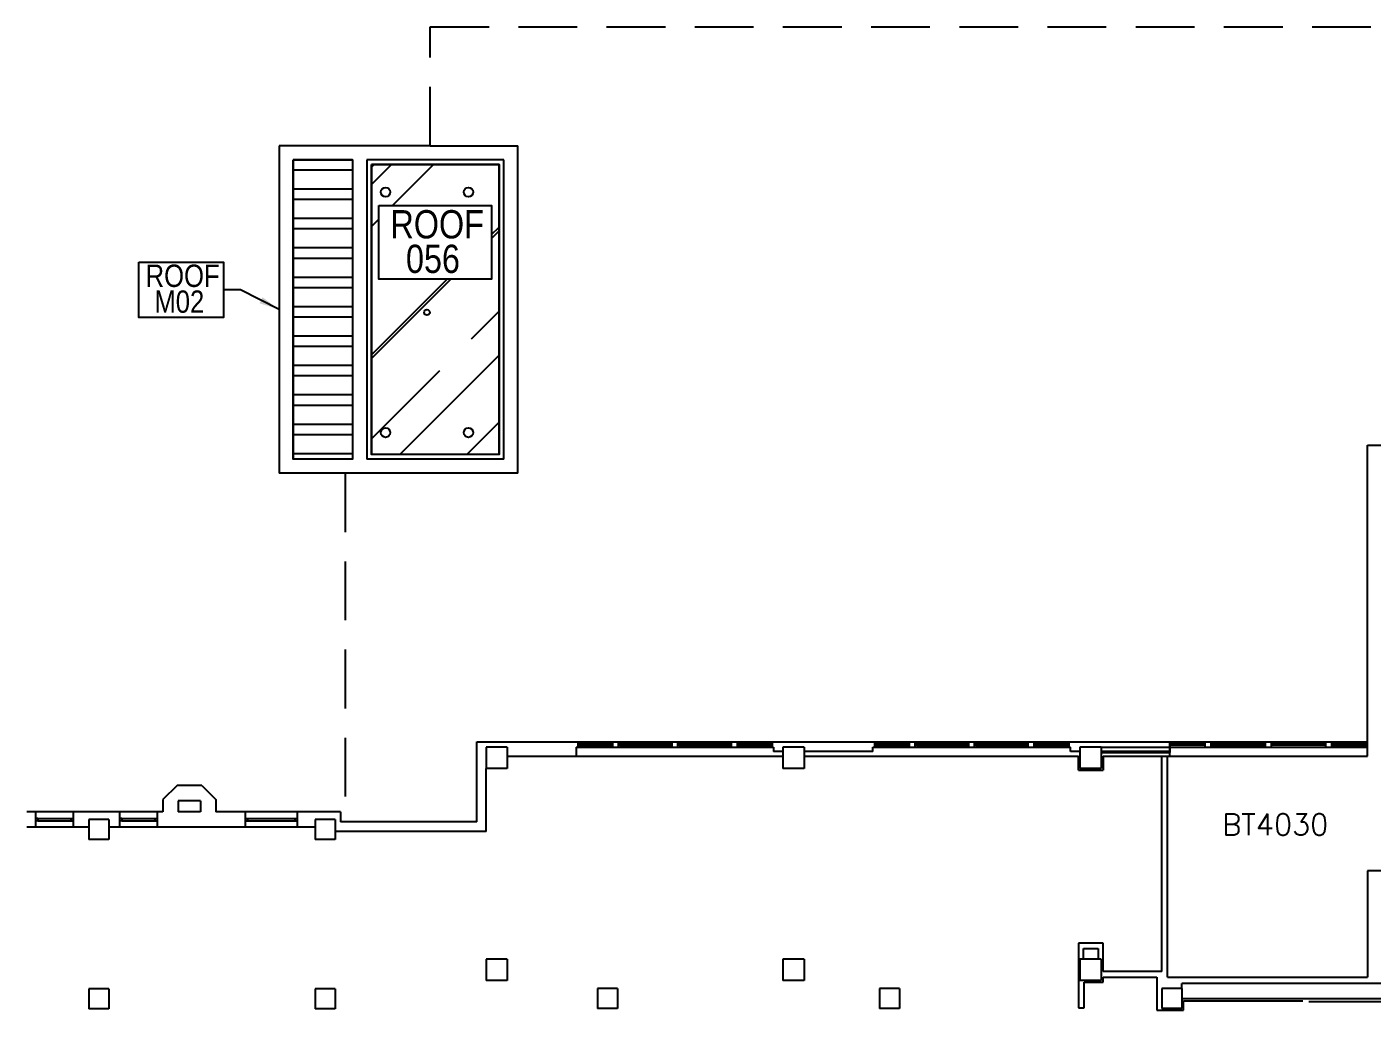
# Model space of a CAD drawing. Extents: x 2774 to 7164, y 18116 to 19938.
# Drawn here: x 2774 to 3918, y 19102 to 19938 of the extents above; entities that cross this region are included whole.
import ezdxf
from ezdxf.enums import TextEntityAlignment as Align

# ---------------------------------------------------------------- set-up
doc = ezdxf.new("R2010")
doc.units = 0
doc.header["$MEASUREMENT"] = 0
doc.linetypes.add('HIDDEN', pattern=[0.375, 0.25, -0.125])
doc.layers.get('0').update_dxf_attribs({"linetype": 'CONTINUOUS'})
for name, color, linetype in [('ARROOMNO', 4, 'CONTINUOUS'), ('ARWALL', 7, 'CONTINUOUS'), ('COL', 14, 'CONTINUOUS'), ('EXROOF', 9, 'CONTINUOUS'), ('EXROOF_LOWER', 254, 'HIDDEN'), ('EXROOF_TEXT', 134, 'CONTINUOUS'), ('EXWALL', 8, 'CONTINUOUS'), ('EXWINDOW', 8, 'CONTINUOUS')]:
    doc.layers.add(name, color=color, linetype=linetype)
doc.styles.add('ARIAL_NARROW', font='ARIALN.TTF', dxfattribs={"height": 17})
doc.styles.add('ROMANS', font='romans.shx', dxfattribs={"height": 18})
doc.dimstyles.get("Standard").update_dxf_attribs({"dimtxt": 0.18, "dimasz": 0.18, "dimexe": 0.18, "dimexo": 0.0625, "dimgap": 0.09, "dimtad": 0, "dimtih": 1, "dimtoh": 1, "dimdec": 4, "dimzin": 0, "dimtxsty": 'STANDARD', "dimcen": 0.09, "dimazin": 3, "dimtfac": 1, "dimtdec": 4, "dimtofl": 0, "dimtmove": 0, "dimatfit": 3, "dimtolj": 1, "dimtzin": 0})

# ---------------------------------------------------------------- blocks, each defined once
blk = doc.blocks.new('COL2')
for p, q in [((-0.5, -0.5), (-0.5, 0.5)), ((-0.5, 0.5), (0.5, 0.5)), ((0.5, -0.5), (0.5, 0.5)), ((-0.5, -0.5), (0.5, -0.5))]:
    blk.add_line(p, q)

msp = doc.modelspace()

# ---------------------------------------------------------------- hatches: boundary and pattern name
at = {"layer": 'EXROOF'}
h = msp.add_hatch(dxfattribs=at)
h.set_pattern_fill('STEEL', color=256, scale=200, angle=135, style=0)
h.set_pattern_definition([(180, (0, 0), (-5e-15, -25), []), (180, (-8.84, -8.84), (-5e-15, -25), [])])
h.paths.add_polyline_path([(3000.5, 19824.7), (3051, 19824.7), (3051, 19570.2), (3000.5, 19570.2)])
h = msp.add_hatch(dxfattribs=at)
h.set_pattern_fill('AR-RROOF', color=256, scale=115, angle=45, style=0)
h.paths.add_polyline_path([(3067, 19820.7), (3175.5, 19820.7), (3175.5, 19574.2), (3067, 19574.2)])
edge = h.paths.add_edge_path(flags=16)
edge.add_arc((3149.5, 19797.2), 4, 0, 360)
edge = h.paths.add_edge_path(flags=16)
edge.add_arc((3079, 19797.2), 4, 0, 360)
h.paths.add_polyline_path([(3073.2, 19785.9), (3169.2, 19785.9), (3169.2, 19723.3), (3073.2, 19723.3)], flags=16)
edge = h.paths.add_edge_path(flags=16)
edge.add_arc((3114.2, 19695), 2.4, 0, 360)
edge = h.paths.add_edge_path(flags=16)
edge.add_arc((3079, 19592.7), 4, 0, 360)
edge = h.paths.add_edge_path(flags=16)
edge.add_arc((3149.5, 19592.7), 4, 0, 360)

# ---------------------------------------------------------------- linework, layer by layer
at = {"layer": 'ARWALL'}
for p, q in [((3739.2, 19134.5), (3739.2, 19317.7)), ((3744.1, 19129.7), (3744.1, 19317.7)), ((3744.1, 19129.7), (3744.1, 19317.7)), ((3914.1, 19220.2), (3914.1, 19129.7)), ((3973.1, 19220.2), (3914.1, 19220.2)), ((3973.1, 19220.2), (3914.1, 19220.2)), ((3914.1, 19220.2), (3914.1, 19129.7)), ((3689.2, 19158.5), (3668.2, 19158.5)), ((3668.2, 19158.5), (3668.2, 19103.5)), ((3672.5, 19145), (3672.5, 19154.2)), ((3672.5, 19154.2), (3685, 19154.2)), ((3685, 19154.2), (3685, 19145)), ((3689.2, 19134.5), (3689.2, 19158.5)), ((3739.2, 19134.5), (3689.2, 19134.5)), ((3689.2, 19125.5), (3689.2, 19129.7)), ((3689.2, 19129.7), (3735, 19129.7)), ((3735, 19129.7), (3735, 19101.7)), ((3744.1, 19129.7), (3914.1, 19129.7)), ((3744.1, 19129.7), (3914.1, 19129.7)), ((3673.1, 19103.5), (3673.1, 19125.5)), ((3673.1, 19125.5), (3689.2, 19125.5)), ((3757.7, 19101.7), (3757.7, 19109.7)), ((3757.7, 19109.7), (3859.2, 19109.7)), ((3864.2, 19109.1), (3938.7, 19109.1)), ((3668.2, 19103.5), (3673.1, 19103.5)), ((3735, 19101.7), (3757.7, 19101.7))]:
    msp.add_line(p, q, dxfattribs=at)
at = {"layer": 'EXROOF'}
for points in [[(3000.5, 19824.7), (3051, 19824.7), (3051, 19570.2), (3000.5, 19570.2)], [(3067, 19820.7), (3175.5, 19820.7), (3175.5, 19574.2), (3067, 19574.2)]]:
    msp.add_lwpolyline(points, close=True, dxfattribs=at)
at = {"layer": 'EXROOF_LOWER', "ltscale": 200}
for p, q in [((3117, 19836.7), (3117, 19937.7)), ((3117, 19937.7), (6916.5, 19937.7)), ((3044.5, 19558.2), (3044.5, 19261.7))]:
    msp.add_line(p, q, dxfattribs=at)
at = {"layer": 'EXROOF_TEXT'}
for points in [[(3073.2, 19785.9), (3169.2, 19785.9), (3169.2, 19723.3), (3073.2, 19723.3)], [(2869.1, 19737.6), (2941.1, 19737.6), (2941.1, 19690.6), (2869.1, 19690.6)]]:
    msp.add_lwpolyline(points, close=True, dxfattribs=at)
at = {"layer": 'EXWALL'}
for p, q in [((3117, 19836.7), (2988.5, 19836.7)), ((2988.5, 19836.7), (2988.5, 19558.2)), ((3117, 19836.7), (3149, 19836.7)), ((3149, 19836.7), (3191.5, 19836.7)), ((3191.5, 19558.2), (3191.5, 19836.7)), ((3000.5, 19824.7), (3000.5, 19570.2)), ((3051, 19824.7), (3000.5, 19824.7)), ((3051, 19824.7), (3051, 19570.2)), ((3179.5, 19824.7), (3063, 19824.7)), ((3063, 19824.7), (3063, 19570.2)), ((3175.5, 19820.7), (3067, 19820.7)), ((3067, 19820.7), (3067, 19574.2)), ((3175.5, 19574.2), (3175.5, 19820.7)), ((3179.5, 19570.2), (3179.5, 19824.7)), ((3051, 19570.2), (3000.5, 19570.2)), ((3179.5, 19570.2), (3063, 19570.2)), ((3175.5, 19574.2), (3067, 19574.2)), ((3191.5, 19558.2), (2988.5, 19558.2)), ((3746, 19329.7), (3746, 19320.7)), ((3746, 19320.7), (3746, 19329.7)), ((3746, 19329.7), (3746, 19320.7)), ((3746, 19320.7), (3746, 19329.7)), ((3756.2, 19120.2), (3756.2, 19124.2))]:
    msp.add_line(p, q, dxfattribs=at)
at = {"layer": 'EXWALL', "linetype": 'CONTINUOUS'}
for p, q in [((3914, 19582.2), (6119.5, 19582.2)), ((3914, 19329.7), (3914, 19582.2)), ((3914, 19317.7), (3914, 19582.2)), ((3156.5, 19329.7), (3914, 19329.7)), ((3156.5, 19261.7), (3156.5, 19329.7)), ((3241, 19325.2), (3409, 19325.2)), ((3241, 19325.2), (3241, 19317.7)), ((3409, 19325.2), (3409, 19321.7)), ((3493.5, 19325.2), (3661.5, 19325.2)), ((3493.5, 19321.7), (3493.5, 19325.2)), ((3661.5, 19329.7), (3746, 19329.7)), ((3661.5, 19321.7), (3661.5, 19325.2)), ((3687.5, 19325.2), (3746, 19325.2)), ((3746, 19321.7), (3746, 19325.2)), ((3746, 19317.7), (3746, 19325.2)), ((3182.5, 19317.7), (3417, 19317.7)), ((3417, 19321.7), (3409, 19321.7)), ((3493.5, 19321.7), (3435, 19321.7)), ((3435, 19317.7), (3668.2, 19317.7)), ((3669.5, 19321.7), (3661.5, 19321.7)), ((3668.2, 19305.7), (3668.2, 19317.7)), ((3746, 19321.7), (3687.5, 19321.7)), ((3687.5, 19320.7), (3746, 19320.7)), ((3746, 19320.7), (3687.5, 19320.7)), ((3689.2, 19317.7), (3914, 19317.7)), ((3689.2, 19317.7), (3689.2, 19305.7)), ((3164.5, 19253.7), (3164.5, 19307.2)), ((3668.2, 19305.7), (3689.2, 19305.7)), ((2901.7, 19292.7), (2889.7, 19280.7)), ((2922.7, 19292.7), (2901.7, 19292.7)), ((2922.7, 19292.7), (2934.7, 19280.7)), ((2889.7, 19280.7), (2889.7, 19270.2)), ((2921.7, 19279.7), (2902.7, 19279.7)), ((2902.7, 19279.7), (2902.7, 19270.2)), ((2921.7, 19279.7), (2921.7, 19270.2)), ((2934.7, 19280.7), (2934.7, 19270.2)), ((2889.7, 19270.2), (2774, 19270.2)), ((2921.7, 19270.2), (2902.7, 19270.2)), ((3040.7, 19270.2), (2934.7, 19270.2)), ((3040.7, 19270.2), (3040.7, 19261.7)), ((2826.7, 19257.2), (2774, 19257.2)), ((3019.2, 19257.2), (2843.7, 19257.2)), ((3156.5, 19261.7), (3040.7, 19261.7)), ((3164.5, 19253.7), (3036.2, 19253.7)), ((4081, 19124.2), (3756.2, 19124.2)), ((3979.2, 19111.2), (3756.2, 19111.2))]:
    msp.add_line(p, q, dxfattribs=at)
at = {"layer": 'EXWALL'}
for centre in [(3079, 19797.2), (3149.5, 19797.2), (3079, 19592.7), (3149.5, 19592.7)]:
    msp.add_circle(centre, 4, dxfattribs=at)
at = {"layer": 'EXWALL', "linetype": 'BYBLOCK'}
msp.add_circle((3114.2, 19695), 2.4, dxfattribs=at)
at = {"layer": 'EXWINDOW', "linetype": 'CONTINUOUS'}
for p, q in [((3242.7, 19325.2), (3242.7, 19329.7)), ((3243.7, 19328), (3242.7, 19328)), ((3243.7, 19327), (3242.7, 19327)), ((3243.7, 19327), (3243.7, 19328)), ((3243.7, 19328), (3271.2, 19328)), ((3243.7, 19327), (3271.2, 19327)), ((3271.2, 19328), (3272.2, 19328)), ((3271.2, 19327), (3271.2, 19328)), ((3271.2, 19327), (3272.2, 19327)), ((3272.2, 19325.2), (3272.2, 19329.7)), ((3277.2, 19325.2), (3277.2, 19329.7)), ((3278.2, 19328), (3277.2, 19328)), ((3278.2, 19327), (3277.2, 19327)), ((3278.2, 19328), (3321.7, 19328)), ((3278.2, 19327), (3278.2, 19328)), ((3278.2, 19327), (3321.7, 19327)), ((3321.7, 19327), (3321.7, 19328)), ((3321.7, 19328), (3322.7, 19328)), ((3321.7, 19327), (3322.7, 19327)), ((3322.7, 19325.2), (3322.7, 19329.7)), ((3327.7, 19325.2), (3327.7, 19329.7)), ((3328.7, 19328), (3327.7, 19328)), ((3328.7, 19327), (3327.7, 19327)), ((3328.7, 19328), (3372.2, 19328)), ((3328.7, 19327), (3328.7, 19328)), ((3328.7, 19327), (3372.2, 19327)), ((3372.2, 19327), (3372.2, 19328)), ((3372.2, 19328), (3373.2, 19328)), ((3372.2, 19327), (3373.2, 19327)), ((3373.2, 19325.2), (3373.2, 19329.7)), ((3378.2, 19325.2), (3378.2, 19329.7)), ((3379.2, 19328), (3378.2, 19328)), ((3379.2, 19327), (3378.2, 19327)), ((3379.2, 19327), (3379.2, 19328)), ((3379.2, 19328), (3406.7, 19328)), ((3379.2, 19327), (3406.7, 19327)), ((3406.7, 19328), (3407.7, 19328)), ((3406.7, 19327), (3406.7, 19328)), ((3406.7, 19327), (3407.7, 19327)), ((3407.7, 19325.2), (3407.7, 19329.7)), ((3407.7, 19329.7), (3407.7, 19325.2)), ((3495, 19325.2), (3495, 19329.7)), ((3496, 19328), (3495, 19328)), ((3496, 19327), (3495, 19327)), ((3496, 19328), (3523.5, 19328)), ((3496, 19327), (3496, 19328)), ((3496, 19327), (3523.5, 19327)), ((3523.5, 19327), (3523.5, 19328)), ((3523.5, 19328), (3524.5, 19328)), ((3523.5, 19327), (3524.5, 19327)), ((3524.5, 19325.2), (3524.5, 19329.7)), ((3529.5, 19325.2), (3529.5, 19329.7)), ((3530.5, 19328), (3529.5, 19328)), ((3530.5, 19327), (3529.5, 19327)), ((3530.5, 19328), (3574, 19328)), ((3530.5, 19327), (3530.5, 19328)), ((3530.5, 19327), (3574, 19327)), ((3574, 19328), (3575, 19328)), ((3574, 19327), (3574, 19328)), ((3574, 19327), (3575, 19327)), ((3575, 19325.2), (3575, 19329.7)), ((3580, 19325.2), (3580, 19329.7)), ((3581, 19328), (3580, 19328)), ((3581, 19327), (3580, 19327)), ((3581, 19328), (3624.5, 19328)), ((3581, 19327), (3581, 19328)), ((3581, 19327), (3624.5, 19327)), ((3624.5, 19328), (3625.5, 19328)), ((3624.5, 19327), (3624.5, 19328)), ((3624.5, 19327), (3625.5, 19327)), ((3625.5, 19325.2), (3625.5, 19329.7)), ((3630.5, 19325.2), (3630.5, 19329.7)), ((3631.5, 19328), (3630.5, 19328)), ((3631.5, 19327), (3630.5, 19327)), ((3631.5, 19327), (3631.5, 19328)), ((3631.5, 19328), (3659, 19328)), ((3631.5, 19327), (3659, 19327)), ((3659, 19327), (3659, 19328)), ((3659, 19328), (3660, 19328)), ((3659, 19327), (3660, 19327)), ((3660, 19329.7), (3660, 19325.2)), ((3660, 19325.2), (3660, 19329.7)), ((2781.2, 19270.2), (2781.2, 19257.2)), ((2813.2, 19270.2), (2813.2, 19257.2)), ((2852.7, 19270.2), (2852.7, 19257.2)), ((2884.7, 19270.2), (2884.7, 19257.2)), ((2959.7, 19270.2), (2959.7, 19257.2)), ((3003.7, 19270.2), (3003.7, 19257.2)), ((2783.2, 19264.7), (2781.2, 19264.7)), ((2783.2, 19262.7), (2781.2, 19262.7)), ((2783.2, 19264.7), (2783.2, 19262.7)), ((2783.2, 19264.7), (2811.2, 19264.7)), ((2783.2, 19262.7), (2811.2, 19262.7)), ((2811.2, 19264.7), (2813.2, 19264.7)), ((2811.2, 19264.7), (2811.2, 19262.7)), ((2811.2, 19262.7), (2813.2, 19262.7)), ((2854.7, 19264.7), (2852.7, 19264.7)), ((2854.7, 19262.7), (2852.7, 19262.7)), ((2854.7, 19264.7), (2882.7, 19264.7)), ((2854.7, 19264.7), (2854.7, 19262.7)), ((2854.7, 19262.7), (2882.7, 19262.7)), ((2882.7, 19264.7), (2882.7, 19262.7)), ((2882.7, 19264.7), (2884.7, 19264.7)), ((2882.7, 19262.7), (2884.7, 19262.7)), ((2959.7, 19264.7), (2961.7, 19264.7)), ((2959.7, 19262.7), (2961.7, 19262.7)), ((2961.7, 19264.7), (3001.7, 19264.7)), ((2961.7, 19264.7), (2961.7, 19262.7)), ((2961.7, 19262.7), (3001.7, 19262.7)), ((3001.7, 19264.7), (3001.7, 19262.7)), ((3001.7, 19264.7), (3003.7, 19264.7)), ((3001.7, 19262.7), (3003.7, 19262.7))]:
    msp.add_line(p, q, dxfattribs=at)
at = {"layer": 'EXWINDOW'}
for p, q in [((3746, 19329.7), (3761.3, 19329.7)), ((3746, 19329.7), (3761.3, 19329.7)), ((3747, 19328), (3746, 19328)), ((3747, 19328), (3746, 19328)), ((3747, 19327), (3746, 19327)), ((3747, 19327), (3746, 19327)), ((3746, 19325.2), (3761.3, 19325.2)), ((3746, 19325.2), (3761.3, 19325.2)), ((3761.3, 19328), (3747, 19328)), ((3747, 19328), (3747, 19327)), ((3761.3, 19328), (3747, 19328)), ((3747, 19328), (3747, 19327)), ((3761.3, 19327), (3747, 19327)), ((3761.3, 19327), (3747, 19327)), ((3761.3, 19329.7), (3807.8, 19329.7)), ((3761.3, 19329.7), (3807.8, 19329.7)), ((3775.2, 19328), (3761.3, 19328)), ((3775.2, 19328), (3761.3, 19328)), ((3775.2, 19327), (3761.3, 19327)), ((3775.2, 19327), (3761.3, 19327)), ((3761.3, 19325.2), (3807.8, 19325.2)), ((3761.3, 19325.2), (3807.8, 19325.2)), ((3775.2, 19327), (3775.2, 19328)), ((3776.2, 19328), (3775.2, 19328)), ((3775.2, 19327), (3775.2, 19328)), ((3776.2, 19328), (3775.2, 19328)), ((3776.2, 19327), (3775.2, 19327)), ((3776.2, 19327), (3775.2, 19327)), ((3776.2, 19325.2), (3776.2, 19329.7)), ((3776.2, 19325.2), (3776.2, 19329.7)), ((3781.2, 19325.2), (3781.2, 19329.7)), ((3781.2, 19325.2), (3781.2, 19329.7)), ((3781.2, 19328), (3782.2, 19328)), ((3781.2, 19328), (3782.2, 19328)), ((3781.2, 19327), (3782.2, 19327)), ((3781.2, 19327), (3782.2, 19327)), ((3782.2, 19328), (3807.8, 19328)), ((3782.2, 19327), (3782.2, 19328)), ((3782.2, 19328), (3807.8, 19328)), ((3782.2, 19327), (3782.2, 19328)), ((3782.2, 19327), (3807.8, 19327)), ((3782.2, 19327), (3807.8, 19327)), ((3807.8, 19329.7), (3854.4, 19329.7)), ((3807.8, 19329.7), (3854.4, 19329.7)), ((3807.8, 19328), (3826.5, 19328)), ((3807.8, 19328), (3826.5, 19328)), ((3807.8, 19327), (3826.5, 19327)), ((3807.8, 19327), (3826.5, 19327)), ((3807.8, 19325.2), (3854.4, 19325.2)), ((3807.8, 19325.2), (3854.4, 19325.2)), ((3826.5, 19328), (3827.5, 19328)), ((3826.5, 19327), (3826.5, 19328)), ((3826.5, 19328), (3827.5, 19328)), ((3826.5, 19327), (3826.5, 19328)), ((3826.5, 19327), (3827.5, 19327)), ((3826.5, 19327), (3827.5, 19327)), ((3827.5, 19325.2), (3827.5, 19329.7)), ((3827.5, 19325.2), (3827.5, 19329.7)), ((3832.5, 19325.2), (3832.5, 19329.7)), ((3832.5, 19325.2), (3832.5, 19329.7)), ((3833.5, 19328), (3832.5, 19328)), ((3833.5, 19328), (3832.5, 19328)), ((3833.5, 19327), (3832.5, 19327)), ((3833.5, 19327), (3832.5, 19327)), ((3854.4, 19328), (3833.5, 19328)), ((3833.5, 19327), (3833.5, 19328)), ((3854.4, 19328), (3833.5, 19328)), ((3833.5, 19327), (3833.5, 19328)), ((3854.4, 19327), (3833.5, 19327)), ((3854.4, 19327), (3833.5, 19327)), ((3854.4, 19329.7), (3896.5, 19329.7)), ((3854.4, 19329.7), (3896.5, 19329.7)), ((3877.7, 19328), (3854.4, 19328)), ((3877.7, 19328), (3854.4, 19328)), ((3877.7, 19327), (3854.4, 19327)), ((3877.7, 19327), (3854.4, 19327)), ((3854.4, 19325.2), (3896.5, 19325.2)), ((3854.4, 19325.2), (3896.5, 19325.2)), ((3877.7, 19327), (3877.7, 19328)), ((3878.7, 19328), (3877.7, 19328)), ((3877.7, 19327), (3877.7, 19328)), ((3878.7, 19328), (3877.7, 19328)), ((3878.7, 19327), (3877.7, 19327)), ((3878.7, 19327), (3877.7, 19327)), ((3878.7, 19325.2), (3878.7, 19329.7)), ((3878.7, 19325.2), (3878.7, 19329.7)), ((3883.7, 19325.2), (3883.7, 19329.7)), ((3883.7, 19325.2), (3883.7, 19329.7)), ((3883.7, 19328), (3884.7, 19328)), ((3883.7, 19328), (3884.7, 19328)), ((3883.7, 19327), (3884.7, 19327)), ((3883.7, 19327), (3884.7, 19327)), ((3884.7, 19328), (3896.5, 19328)), ((3884.7, 19327), (3884.7, 19328)), ((3884.7, 19328), (3896.5, 19328)), ((3884.7, 19327), (3884.7, 19328)), ((3884.7, 19327), (3896.5, 19327)), ((3884.7, 19327), (3896.5, 19327)), ((3896.5, 19329.7), (3914, 19329.7)), ((3896.5, 19329.7), (3914, 19329.7)), ((3896.5, 19328), (3913, 19328)), ((3896.5, 19328), (3913, 19328)), ((3896.5, 19327), (3913, 19327)), ((3896.5, 19327), (3913, 19327)), ((3896.5, 19325.2), (3914, 19325.2)), ((3896.5, 19325.2), (3914, 19325.2)), ((3913, 19328), (3913, 19327)), ((3913, 19328), (3914, 19328)), ((3913, 19328), (3913, 19327)), ((3913, 19328), (3914, 19328)), ((3913, 19327), (3914, 19327)), ((3913, 19327), (3914, 19327))]:
    msp.add_line(p, q, dxfattribs=at)

# ---------------------------------------------------------------- block references
at = {"layer": 'COL', "linetype": 'CONTINUOUS', "rotation": 180}
for p, xscale, yscale, zscale in [((3173.5, 19316.2), 18, 18, 18), ((3426, 19316.2), 18, 18, 18), ((3678.5, 19316.2), 18, 18, 18), ((3678.5, 19316.2), 18, 18, 18), ((2835.2, 19255.2), 17, 17, 17), ((3027.7, 19255.2), 17, 17, 17), ((3173.5, 19136), 18, 18, 18), ((3426, 19136), 18, 18, 18), ((3678.5, 19136), 18, 18, 18), ((2835.2, 19111.2), 17, 17, 17), ((3027.7, 19111.2), 17, 17, 17), ((3267.7, 19111.7), 17, 17, 17), ((3507.7, 19111.7), 17, 17, 17), ((3747.7, 19111.7), 17, 17, 17)]:
    msp.add_blockref('COL2', p, dxfattribs=dict(at, xscale=xscale, yscale=yscale, zscale=zscale))

# ---------------------------------------------------------------- texts
at = {"layer": 'ARROOMNO', "linetype": 'CONTINUOUS', "style": 'ROMANS'}
msp.add_text('BT4030', height=18, dxfattribs=at).set_placement((3790.6, 19250.5))
at = {"layer": 'EXROOF_TEXT', "style": 'ARIAL_NARROW'}
for s, height, p in [('ROOF', 24, (3122.9, 19757.9)), ('056', 24, (3119.3, 19728.5)), ('ROOF', 19, (2906.4, 19716.6)), ('M02', 19, (2903.6, 19694.6))]:
    msp.add_text(s, height=height, dxfattribs=at).set_placement(p, align=Align.CENTER)

# ---------------------------------------------------------------- leaders
at = {"layer": 'EXROOF_TEXT'}
msp.add_leader([(2988.5, 19697.5), (2955.5, 19714.1), (2941.1, 19714.1)], dimstyle='STANDARD', override={"dimscale": 96, "dimgap": 0.09, "dimtad": 0}, dxfattribs=at)

doc.saveas('drawing.dxf')
